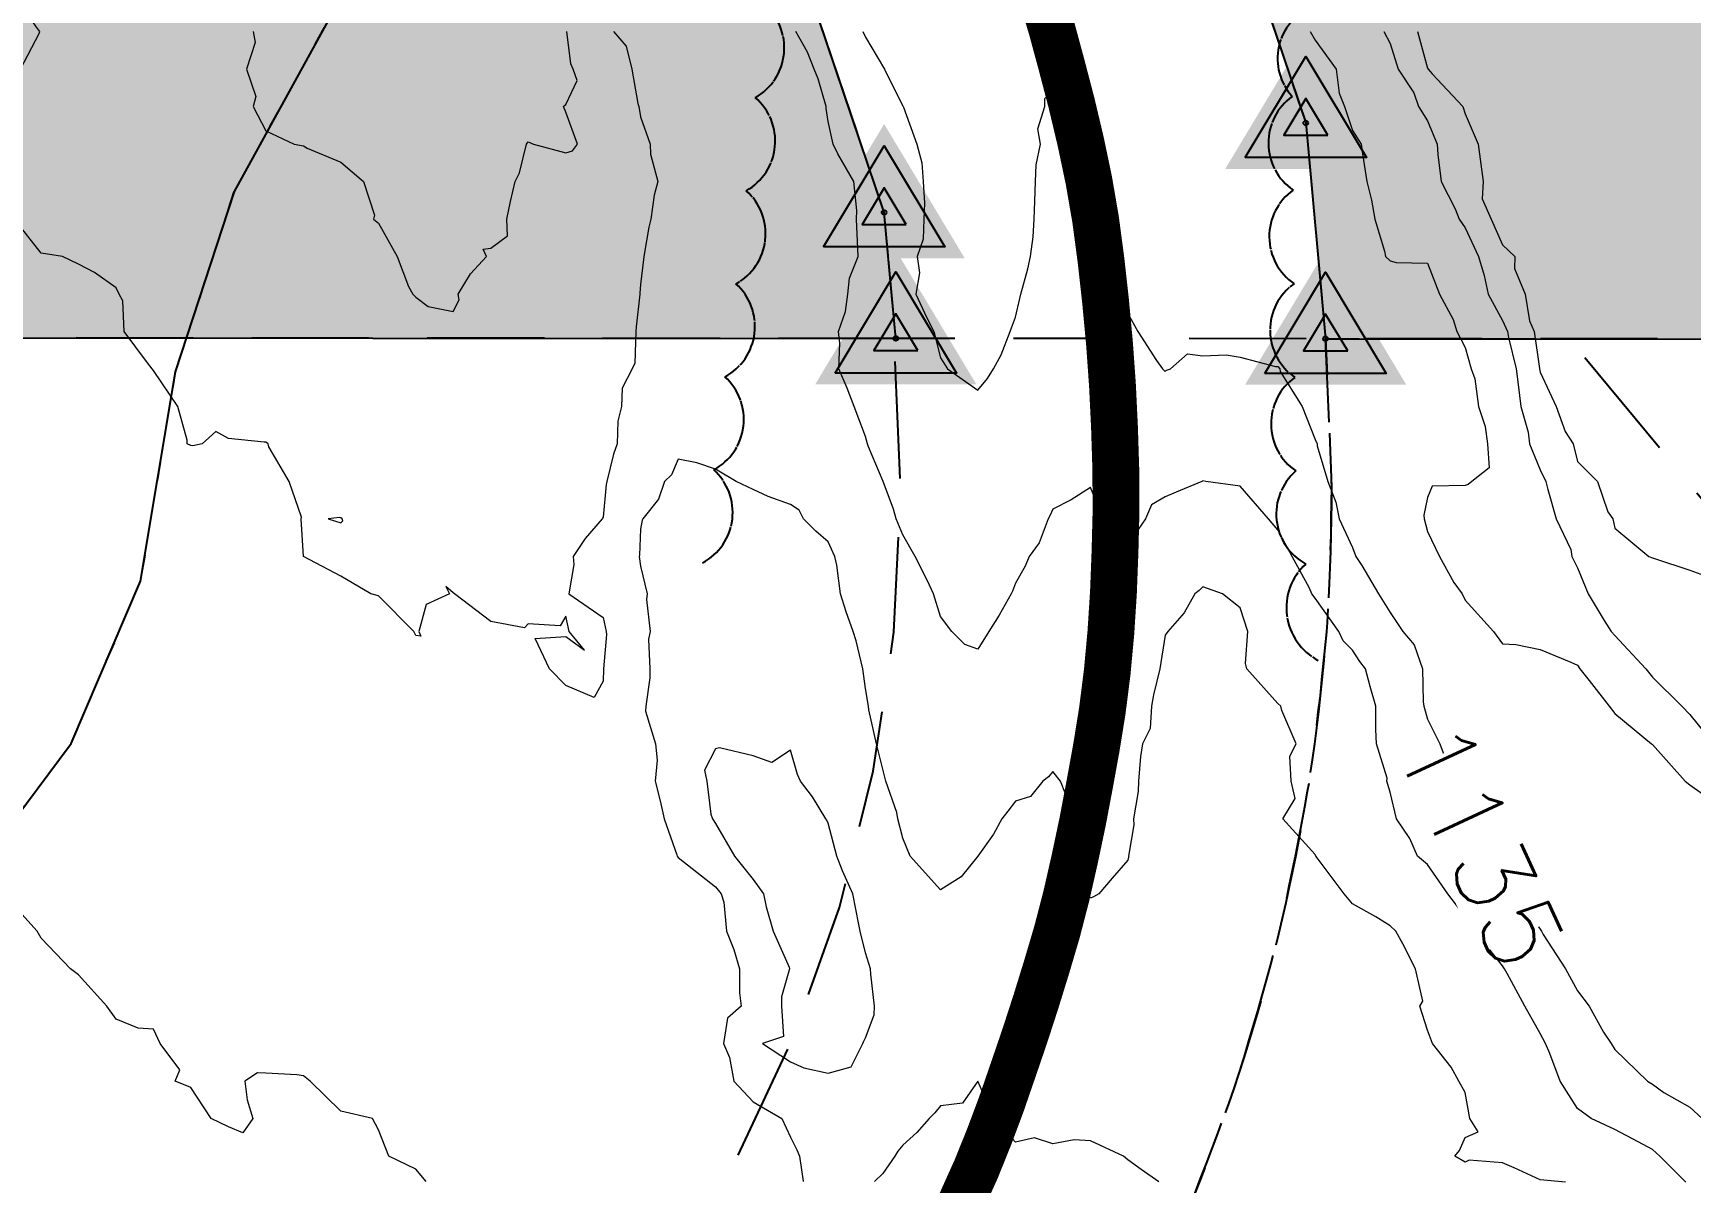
# Model space of a CAD drawing. Extents: x 496916 to 500864, y 5902350 to 5905308.
# Drawn here: x 497761.5 to 497938.4, y 5902977.7 to 5903100.4 of the extents above; entities that cross this region are included whole.
import ezdxf

# ---------------------------------------------------------------- set-up
doc = ezdxf.new("R2010")
doc.units = 0
doc.header["$LTSCALE"] = 5
for name, pattern in [('0', [1, 1, 0]), ('foc-ACCESSROAD', [3.75, 2.5, -1.25]), ('foc-WHEELTRACKS', [2, 0.4, -1.6])]:
    doc.linetypes.add(name, pattern=pattern)
doc.layers.get('Defpoints').update_dxf_attribs({"color": 9})
for name, color, linetype in [('AS-ROADS', 254, 'Continuous'), ('C-WS', 13, 'foc-ACCESSROAD'), ('F-AR', 190, 'foc-ACCESSROAD'), ('F-WS', 190, 'foc-ACCESSROAD'), ('L-MON', 1, 'Continuous'), ('P-PROPOSED', 10, 'Continuous'), ('P-PROPOSED-H', 21, 'Continuous'), ('T-BUSH', 110, '0'), ('T-WATER-P3', 160, 'foc-WHEELTRACKS')]:
    doc.layers.add(name, color=color, linetype=linetype)
doc.layers.add('C-TOPO-MAJR', color=7, linetype='Continuous', lineweight=15, true_color=0xd3aa5f)
doc.layers.add('C-TOPO-MINR', color=7, linetype='Continuous', lineweight=13, true_color=0xe9d5af)
doc.layers.add('C-TOPO-MAJR-TEXT', color=7, linetype='Continuous', true_color=0x644b1b)
doc.styles.add('80L', font='ARIALN.TTF', dxfattribs={"height": 10})
doc.styles.add('foc-LtypeFont', font='ARIALN.TTF', dxfattribs={"height": 7.35})
doc.linetypes.add('foc-TOPO-flowdirection-NOLINE', pattern='A,0,[">",foc-LtypeFont,S=0.3,R=0,X=0,Y=-0.945],-20,[">",foc-LtypeFont,S=0.3,R=0,X=0,Y=-0.945],0', length=20)

# ---------------------------------------------------------------- blocks, each defined once
blk = doc.blocks.new('TRIA')
blk.add_hatch(color=255).paths.add_polyline_path([(-0.041, 1.521), (-1.475, -0.867), (1.392, -0.867)])
blk = doc.blocks.new('Hybrid_EC')
at = {"color": 251}
for points in [[(-1.296, -0.74), (0, 1.42), (1.296, -0.74)], [(0.471, -0.26), (0, 0.526), (-0.471, -0.26)]]:
    blk.add_lwpolyline(points, close=True, dxfattribs=at)
at = {"layer": 'Defpoints'}
blk.add_circle((0, 0), 0.05, dxfattribs=at)
at = {"xscale": 1.2, "yscale": 1.2, "zscale": 1.2}
blk.add_blockref('TRIA', (0.05, 0.061), dxfattribs=at)

msp = doc.modelspace()

# ---------------------------------------------------------------- hatches: boundary and pattern name
at = {"layer": 'P-PROPOSED-H'}
h = msp.add_hatch(color=256, dxfattribs=at)
h.dxf.hatch_style = 1
h.paths.add_polyline_path([(497899.415, 5903067.756), (497975.958, 5903067.709), (497976.072, 5903372.334), (497574.358, 5903372.577), (497574.357, 5903321.243), (497613.711, 5903298.593), (497795.42, 5903222.35), (497831.216, 5903197.222), (497861.539, 5903163.307), (497885.058, 5903127.005), (497897.297, 5903090.779)])
h.paths.add_polyline_path([(497574.356, 5903268.522), (497574.352, 5903067.952), (497853.526, 5903067.784), (497852.287, 5903081.243), (497843.599, 5903106.961), (497825.115, 5903135.49), (497800.657, 5903162.844), (497773.198, 5903182.12), (497593.395, 5903257.564)])

# ---------------------------------------------------------------- linework, layer by layer
at = {"layer": 'AS-ROADS', "const_width": 4.997, "flags": 128}
msp.add_lwpolyline([(497858.777, 5902972.18), (497860.525, 5902975.623), (497862.097, 5902979.114), (497863.506, 5902982.604), (497864.808, 5902986.09), (497866.032, 5902989.642), (497867.268, 5902993.255), (497868.462, 5902996.923), (497869.617, 5903000.656), (497870.735, 5903004.432), (497871.734, 5903008.278), (497872.626, 5903012.199), (497873.459, 5903016.143), (497874.204, 5903020.072), (497874.928, 5903024.038), (497875.577, 5903028.053), (497876.099, 5903032.175), (497876.489, 5903036.391), (497876.763, 5903040.678), (497876.931, 5903045.039), (497877.042, 5903049.44), (497877.015, 5903053.879), (497876.874, 5903058.341), (497876.657, 5903062.827), (497876.338, 5903067.303), (497875.922, 5903071.756), (497875.432, 5903076.156), (497874.861, 5903080.466), (497874.131, 5903084.693), (497873.255, 5903088.851), (497872.282, 5903092.944), (497871.238, 5903096.934), (497870.174, 5903100.866), (497869.018, 5903104.752)], dxfattribs=at)
at = {"layer": 'C-TOPO-MAJR', "linetype": 'Continuous', "lineweight": 15, "elevation": 1135, "flags": 128}
for points in [[(497784.926, 5903100.526), (497785.154, 5903099.384), (497784.233, 5903096.526), (497785.225, 5903093.599), (497784.924, 5903092.526), (497786.297, 5903089.941), (497789.305, 5903088.526), (497790.297, 5903088.333), (497790.715, 5903088.108), (497794.297, 5903086.588), (497796.727, 5903084.526), (497797.879, 5903080.945), (497797.767, 5903080.526), (497798.297, 5903080.086), (497800.299, 5903076.526), (497801.498, 5903073.325), (497801.977, 5903072.526), (497802.297, 5903072.193), (497803.627, 5903071.197), (497806.297, 5903070.665), (497806.918, 5903071.905), (497806.814, 5903072.526), (497808.135, 5903074.689), (497809.852, 5903076.526), (497809.496, 5903077.327), (497810.297, 5903077.436), (497812.085, 5903078.738), (497811.996, 5903080.526), (497812.419, 5903082.404), (497812.896, 5903084.526), (497813.347, 5903085.476), (497814.125, 5903088.526), (497814.191, 5903088.633), (497814.297, 5903088.757), (497814.872, 5903088.526), (497818.297, 5903087.604), (497819.024, 5903087.8), (497819.56, 5903088.526), (497818.297, 5903091.951), (497818.067, 5903092.526), (497818.173, 5903092.65), (497818.297, 5903092.739), (497819.517, 5903095.307), (497819.092, 5903096.526), (497818.848, 5903097.078), (497818.417, 5903100.526)], [(497849.999, 5903100.526), (497850.297, 5903099.949), (497852.326, 5903096.526), (497854.297, 5903092.584), (497854.326, 5903092.526), (497854.341, 5903092.483), (497855.787, 5903088.526), (497856.297, 5903086.526), (497856.467, 5903084.526), (497856.604, 5903082.22), (497856.507, 5903080.526), (497856.446, 5903078.378), (497855.828, 5903076.526), (497856.044, 5903074.779), (497855.676, 5903072.526), (497856.844, 5903069.979), (497857.581, 5903068.526), (497858.297, 5903065.704), (497859.067, 5903064.526), (497862.297, 5903062.258), (497863.321, 5903063.502), (497863.944, 5903064.526), (497864.778, 5903066.046), (497865.734, 5903068.526), (497865.896, 5903068.928), (497866.297, 5903070.053), (497866.765, 5903072.058), (497866.888, 5903072.526), (497867.618, 5903075.206), (497867.923, 5903076.526), (497868.178, 5903078.645), (497868.317, 5903080.526), (497868.378, 5903082.446), (497868.444, 5903084.526), (497868.501, 5903086.323), (497868.963, 5903088.526), (497868.684, 5903090.139), (497869.433, 5903092.526), (497869.433, 5903093.391), (497870.297, 5903094.29), (497870.964, 5903092.526), (497871.398, 5903091.425), (497872.226, 5903088.526), (497874.297, 5903085.95), (497875.118, 5903084.526), (497875.554, 5903083.27), (497876.725, 5903080.526), (497876.9, 5903077.924), (497877.16, 5903076.526), (497877.774, 5903073.05), (497877.931, 5903072.526), (497878.297, 5903070.433), (497879.351, 5903068.526), (497881.377, 5903065.447), (497882.012, 5903064.526), (497882.297, 5903064.242), (497882.418, 5903064.406), (497882.841, 5903064.526), (497884.679, 5903066.145), (497886.297, 5903065.935), (497888.795, 5903066.028), (497890.297, 5903065.801), (497894.045, 5903064.778), (497894.297, 5903064.789), (497894.513, 5903064.526), (497894.554, 5903064.269), (497896.912, 5903060.526), (497898.297, 5903057.008), (497898.497, 5903056.526), (497898.504, 5903056.319), (497899.646, 5903052.526), (497900.515, 5903050.308), (497900.857, 5903048.526), (497902.297, 5903045.476), (497902.652, 5903044.526), (497903.28, 5903043.544), (497905.06, 5903040.526), (497906.297, 5903038.55), (497907.641, 5903036.526), (497908.865, 5903035.095), (497909.764, 5903032.526), (497909.822, 5903029.001), (497909.904, 5903028.526), (497910.297, 5903027.15), (497911.619, 5903024.526), (497912.403, 5903022.42), (497913.19, 5903020.526), (497914.297, 5903017.909), (497915.001, 5903016.526), (497915.467, 5903015.357), (497917.07, 5903012.526), (497918.297, 5903010.227), (497919.644, 5903008.526), (497922.297, 5903004.753), (497922.458, 5903004.526), (497922.633, 5903004.191), (497925.013, 5903000.526), (497926.297, 5902998.149), (497927.547, 5902996.526), (497929.088, 5902993.736), (497929.884, 5902992.526), (497930.297, 5902991.908), (497933.761, 5902988.526), (497934.297, 5902988.213), (497935.517, 5902987.306), (497938.297, 5902985.732), (497939.597, 5902984.526)]]:
    msp.add_lwpolyline(points, dxfattribs=at)
at = {"layer": 'C-TOPO-MINR', "linetype": 'Continuous', "lineweight": 13, "flags": 128}
for points, elevation in [([(497760.108, 5903096.526), (497762.101, 5903100.331), (497762.162, 5903100.526), (497761.808, 5903101.015), (497759.42, 5903104.526)], 1136), ([(497823.395, 5903100.526), (497824.753, 5903098.982), (497825.34, 5903096.526), (497825.981, 5903092.842), (497826.093, 5903092.526), (497826.297, 5903091.435), (497827.318, 5903088.526), (497827.363, 5903087.46), (497828.115, 5903084.526), (497827.734, 5903083.089), (497827.393, 5903080.526), (497827.167, 5903079.656), (497826.628, 5903076.526), (497826.61, 5903076.213), (497826.297, 5903073.532), (497826.198, 5903072.625), (497826.197, 5903072.526), (497825.805, 5903069.018), (497825.767, 5903068.526), (497825.665, 5903065.158), (497825.397, 5903064.526), (497824.34, 5903062.483), (497824.251, 5903060.526), (497823.863, 5903058.96), (497823.782, 5903056.526), (497823.391, 5903055.432), (497822.681, 5903052.526), (497822.624, 5903052.2), (497822.297, 5903048.702), (497822.224, 5903048.6), (497822.199, 5903048.526), (497820.374, 5903046.45), (497819.077, 5903044.526), (497819.173, 5903043.651), (497818.639, 5903040.526), (497822.297, 5903038.015), (497822.633, 5903036.526), (497822.647, 5903036.177), (497822.337, 5903032.526), (497822.332, 5903032.491), (497822.297, 5903031.207), (497821.351, 5903029.473), (497818.297, 5903030.735), (497816.563, 5903032.526), (497815.051, 5903035.772), (497818.297, 5903035.99), (497820.312, 5903034.511), (497818.681, 5903036.526), (497818.297, 5903038.136), (497817.722, 5903037.102), (497814.297, 5903037.331), (497813.907, 5903036.916), (497810.297, 5903037.58), (497806.436, 5903040.526), (497806.297, 5903040.652), (497805.492, 5903041.331), (497805.893, 5903040.526), (497803.419, 5903039.404), (497802.614, 5903036.526), (497802.826, 5903035.997), (497802.297, 5903036.086), (497802.07, 5903036.526), (497798.297, 5903040.3), (497797.504, 5903040.526), (497794.297, 5903042.415), (497790.297, 5903044.526), (497790.049, 5903048.526), (497790.103, 5903048.72), (497788.774, 5903052.526), (497786.607, 5903056.217), (497786.549, 5903056.526), (497786.297, 5903056.723), (497786.105, 5903056.718), (497782.297, 5903057.124), (497780.96, 5903057.864), (497779.492, 5903056.526), (497778.484, 5903056.34), (497778.297, 5903056.373), (497777.898, 5903056.526), (497777.884, 5903056.939), (497776.898, 5903060.526), (497774.297, 5903064.382), (497774.162, 5903064.526), (497773.644, 5903065.18), (497771.168, 5903068.526), (497771.029, 5903071.794), (497770.626, 5903072.526), (497770.297, 5903073.197), (497768.001, 5903074.822), (497766.297, 5903075.73), (497764.593, 5903076.526), (497762.297, 5903076.901), (497759.462, 5903080.526)], 1136), ([(497937.862, 5902977.747), (497935.103, 5902980.526), (497934.297, 5902981.234), (497932.767, 5902982.056), (497930.297, 5902983.368), (497927.752, 5902984.526), (497926.297, 5902985.594), (497924.438, 5902988.526), (497923.331, 5902991.492), (497922.872, 5902992.526), (497922.297, 5902993.597), (497920.692, 5902996.526), (497918.797, 5903000.026), (497918.514, 5903000.526), (497918.297, 5903000.845), (497915.388, 5903004.526), (497914.297, 5903006.102), (497912.465, 5903008.526), (497910.297, 5903011.648), (497909.216, 5903012.526), (497908.393, 5903014.431), (497906.969, 5903016.526), (497906.297, 5903019.368), (497905.948, 5903020.526), (497905.971, 5903020.853), (497904.854, 5903024.526), (497904.777, 5903026.046), (497904.777, 5903028.526), (497904.167, 5903030.657), (497903.686, 5903032.526), (497903.078, 5903033.308), (497902.297, 5903034.507), (497901.302, 5903035.532), (497900.808, 5903036.526), (497898.297, 5903040.073), (497897.954, 5903040.526), (497897.695, 5903041.129), (497895.857, 5903044.526), (497894.297, 5903047.377), (497893.326, 5903048.526), (497890.297, 5903052.033), (497886.633, 5903052.526), (497886.297, 5903052.586), (497886.265, 5903052.558), (497886.205, 5903052.526), (497883.443, 5903051.38), (497882.297, 5903050.889), (497880.812, 5903050.012), (497880.177, 5903048.526), (497879.419, 5903047.404), (497878.899, 5903044.526), (497878.726, 5903044.097), (497878.297, 5903041.194), (497877.092, 5903044.526), (497876.479, 5903046.344), (497875.709, 5903048.526), (497874.297, 5903051.862), (497872.263, 5903050.561), (497870.297, 5903049.553), (497869.96, 5903048.863), (497869.784, 5903048.526), (497868.839, 5903045.985), (497867.78, 5903044.526), (497867.353, 5903043.47), (497866.297, 5903041.652), (497865.992, 5903040.832), (497865.858, 5903040.526), (497864.56, 5903038.263), (497863.461, 5903036.526), (497862.297, 5903034.612), (497860.883, 5903035.112), (497859.511, 5903036.526), (497858.297, 5903038.128), (497857.566, 5903040.526), (497856.903, 5903041.92), (497855.615, 5903044.526), (497854.297, 5903046.813), (497853.585, 5903048.526), (497853.273, 5903049.551), (497852.174, 5903052.526), (497850.617, 5903056.206), (497850.522, 5903056.526), (497850.297, 5903057.328), (497849.097, 5903060.526), (497848.339, 5903062.484), (497847.447, 5903064.526), (497847.542, 5903067.281), (497847.429, 5903068.526), (497848.146, 5903070.678), (497848.401, 5903072.526), (497848.592, 5903074.232), (497849.515, 5903076.526), (497849.489, 5903077.334), (497849.319, 5903080.526), (497849.368, 5903081.455), (497849.061, 5903084.526), (497847.342, 5903087.481), (497846.831, 5903088.526), (497846.297, 5903090.929), (497846.103, 5903092.333), (497846.081, 5903092.526), (497845.245, 5903095.474), (497844.805, 5903096.526), (497844.113, 5903098.343), (497842.873, 5903100.526)], 1136), ([(497897.777, 5903100.526), (497898.297, 5903099.63), (497900.548, 5903096.526), (497900.869, 5903093.955), (497901.435, 5903092.526), (497902.297, 5903089.963), (497903.201, 5903088.526), (497903.354, 5903087.47), (497903.821, 5903084.526), (497904.298, 5903082.525), (497904.67, 5903080.526), (497905.713, 5903077.11), (497905.788, 5903076.526), (497906.297, 5903076.066), (497906.927, 5903075.897), (497910.297, 5903075.81), (497911.577, 5903072.526), (497913.022, 5903069.802), (497913.402, 5903068.526), (497914.297, 5903066.814), (497914.938, 5903064.526), (497915.337, 5903063.486), (497915.736, 5903060.526), (497916.431, 5903058.392), (497916.675, 5903056.526), (497916.861, 5903053.963), (497915.012, 5903052.526), (497914.615, 5903052.209), (497914.297, 5903052.101), (497910.798, 5903052.026), (497910.297, 5903050.81), (497909.882, 5903048.942), (497909.925, 5903048.526), (497910.297, 5903047.195), (497911.554, 5903044.526), (497913.082, 5903041.741), (497913.999, 5903040.526), (497914.297, 5903039.861), (497917.341, 5903036.526), (497918.297, 5903035.194), (497919.714, 5903035.109), (497922.297, 5903034.58), (497925.597, 5903033.227), (497926.297, 5903032.919), (497926.537, 5903032.526), (497927.536, 5903031.287), (497929.678, 5903028.526), (497930.297, 5903027.763), (497934.197, 5903024.526), (497934.297, 5903024.45), (497937.807, 5903020.526), (497938.297, 5903020.133), (497939.628, 5903019.195)], 1134), ([(497905.623, 5903100.526), (497906.297, 5903099.249), (497907.138, 5903096.526), (497908.811, 5903094.012), (497909.328, 5903092.526), (497910.297, 5903091.026), (497911.305, 5903088.526), (497911.399, 5903087.425), (497911.754, 5903084.526), (497913.223, 5903081.601), (497913.66, 5903080.526), (497914.297, 5903079.573), (497915.726, 5903076.526), (497916.324, 5903074.5), (497916.773, 5903072.526), (497918.297, 5903069.709), (497918.833, 5903068.526), (497918.922, 5903067.902), (497919.751, 5903064.526), (497919.949, 5903062.874), (497920.232, 5903060.526), (497921.045, 5903057.779), (497921.162, 5903056.526), (497922.297, 5903053.777), (497922.901, 5903052.526), (497923.144, 5903051.68), (497924.022, 5903048.526), (497925.572, 5903045.251), (497925.705, 5903044.526), (497926.297, 5903043.307), (497927.426, 5903040.526), (497929.148, 5903037.676), (497929.907, 5903036.526), (497930.297, 5903036.089), (497933.592, 5903032.526), (497934.297, 5903031.633), (497937.421, 5903028.526), (497938.297, 5903027.64), (497940.799, 5903024.526)], 1133), ([(497909.217, 5903100.526), (497910.297, 5903096.624), (497910.366, 5903096.526), (497910.801, 5903096.023), (497914.048, 5903092.526), (497914.297, 5903091.739), (497915.696, 5903088.526), (497915.903, 5903086.921), (497916.224, 5903084.526), (497916.124, 5903082.7), (497917.076, 5903080.526), (497918.297, 5903077.782), (497919.62, 5903076.526), (497919.581, 5903075.243), (497920.708, 5903072.526), (497921.172, 5903069.651), (497921.682, 5903068.526), (497922.244, 5903064.58), (497922.257, 5903064.526), (497922.297, 5903064.193), (497924.023, 5903060.526), (497924.965, 5903057.859), (497925.819, 5903056.526), (497926.297, 5903054.656), (497928.427, 5903052.526), (497929.525, 5903049.298), (497930.073, 5903048.526), (497930.297, 5903047.529), (497933.9, 5903044.526), (497934.297, 5903044.374), (497934.506, 5903044.318), (497938.297, 5903043.053), (497940.629, 5903042.194)], 1132), ([(497925.009, 5902977.755), (497922.297, 5902977.996), (497919.534, 5902979.289), (497918.297, 5902979.794), (497914.727, 5902980.096), (497914.297, 5902979.891), (497913.222, 5902980.526), (497913.715, 5902981.109), (497914.297, 5902982.522), (497915.699, 5902983.124), (497914.807, 5902984.526), (497914.297, 5902987.331), (497913.632, 5902988.526), (497912.801, 5902990.023), (497910.838, 5902992.526), (497910.297, 5902993.959), (497909.481, 5902996.526), (497909.777, 5902997.047), (497908.994, 5903000.526), (497907.662, 5903003.162), (497906.916, 5903004.526), (497906.297, 5903005.093), (497904.757, 5903006.066), (497902.297, 5903007.46), (497901.383, 5903008.526), (497898.607, 5903012.217), (497898.371, 5903012.526), (497898.297, 5903012.705), (497894.858, 5903016.526), (497896.147, 5903018.676), (497895.735, 5903020.526), (497895.604, 5903023.22), (497896.267, 5903024.526), (497894.732, 5903028.091), (497894.619, 5903028.526), (497894.297, 5903028.825), (497891.019, 5903032.526), (497890.862, 5903033.091), (497891.106, 5903036.526), (497890.297, 5903039.047), (497888.396, 5903040.526), (497886.297, 5903041.286), (497885.93, 5903040.894), (497885.466, 5903040.526), (497884.32, 5903038.503), (497882.569, 5903036.526), (497882.297, 5903036.128), (497881.719, 5903032.526), (497881.055, 5903029.768), (497880.835, 5903028.526), (497880.678, 5903026.146), (497879.868, 5903024.526), (497879.655, 5903023.169), (497879.443, 5903020.526), (497879.392, 5903019.431), (497878.919, 5903016.526), (497878.953, 5903015.87), (497878.37, 5903012.526), (497878.377, 5903012.446), (497878.297, 5903012.108), (497876.638, 5903010.185), (497875.202, 5903008.526), (497874.634, 5903008.189), (497874.297, 5903008.064), (497874.06, 5903008.526), (497874.017, 5903008.807), (497873.231, 5903012.526), (497872.798, 5903014.026), (497872.964, 5903016.526), (497871.632, 5903019.192), (497871.114, 5903020.526), (497870.297, 5903021.553), (497869.82, 5903021.003), (497869.214, 5903020.526), (497867.908, 5903018.916), (497866.297, 5903018.41), (497865.483, 5903017.341), (497864.863, 5903016.526), (497863.951, 5903014.873), (497862.297, 5903012.526), (497860.501, 5903010.323), (497858.297, 5903008.927), (497855.073, 5903012.526), (497854.297, 5903014.454), (497853.759, 5903016.526), (497853.631, 5903017.192), (497852.468, 5903020.526), (497851.865, 5903022.959), (497851.485, 5903024.526), (497850.661, 5903028.163), (497850.624, 5903028.526), (497850.297, 5903030.424), (497850.006, 5903032.526), (497849.285, 5903035.515), (497848.964, 5903036.526), (497848.225, 5903038.599), (497847.619, 5903040.526), (497847.241, 5903043.582), (497847.033, 5903044.526), (497846.297, 5903046.066), (497844.986, 5903047.216), (497843.676, 5903048.526), (497843.221, 5903049.451), (497842.297, 5903050.055), (497839.894, 5903050.929), (497838.297, 5903051.679), (497836.492, 5903052.526), (497834.297, 5903053.835), (497832.297, 5903054.526), (497830.297, 5903054.908), (497829.597, 5903053.226), (497828.825, 5903052.526), (497828.207, 5903050.616), (497826.536, 5903048.526), (497826.443, 5903048.381), (497826.297, 5903047.441), (497826.172, 5903044.651), (497826.152, 5903044.526), (497826.297, 5903043.491), (497827.004, 5903040.526), (497826.91, 5903039.914), (497827.309, 5903036.526), (497827.132, 5903035.692), (497827.264, 5903032.526), (497827.268, 5903031.555), (497826.85, 5903028.526), (497826.822, 5903028.001), (497827.874, 5903024.526), (497828.054, 5903022.77), (497827.842, 5903020.526), (497828.39, 5903018.434), (497828.806, 5903016.526), (497830.157, 5903012.666), (497830.183, 5903012.526), (497830.297, 5903012.378), (497830.81, 5903012.013), (497834.297, 5903009.265), (497834.907, 5903008.526), (497835.186, 5903007.638), (497835.446, 5903004.526), (497836.255, 5903002.568), (497836.858, 5903000.526), (497836.858, 5902997.966), (497837.039, 5902996.526), (497835.568, 5902995.256), (497835.135, 5902992.526), (497835.773, 5902991.051), (497836.248, 5902988.526), (497838.297, 5902986.329), (497841.376, 5902984.526), (497842.297, 5902982.563), (497842.955, 5902981.184), (497843.244, 5902980.526), (497843.64, 5902977.869), (497843.627, 5902977.804)], 1137), ([(497803.4, 5902977.828), (497802.297, 5902979.145), (497799.422, 5902980.526), (497798.297, 5902983.331), (497797.669, 5902984.526), (497794.297, 5902985.329), (497791.017, 5902988.526), (497790.297, 5902989.099), (497789.612, 5902989.211), (497786.297, 5902989.364), (497785.396, 5902989.427), (497784.045, 5902988.526), (497784.293, 5902986.531), (497784.894, 5902984.526), (497783.825, 5902982.998), (497782.297, 5902983.645), (497780.441, 5902984.526), (497778.297, 5902987.862), (497776.593, 5902988.526), (497777.102, 5902989.722), (497775.017, 5902992.526), (497774.297, 5902994.086), (497772.645, 5902994.178), (497770.297, 5902995.15), (497769.298, 5902996.526), (497766.297, 5902999.862), (497765.442, 5903000.526), (497762.297, 5903003.789), (497761.891, 5903004.526), (497758.297, 5903008.526)], 1137), ([(497881.619, 5902977.781), (497879.72, 5902979.103), (497878.297, 5902980.12), (497877.834, 5902980.526), (497874.297, 5902982.144), (497872.569, 5902982.255), (497870.297, 5902981.825), (497868.337, 5902982.487), (497866.297, 5902982.028), (497864.025, 5902984.526), (497862.297, 5902988.526), (497860.643, 5902986.18), (497858.297, 5902985.894), (497857.694, 5902985.129), (497857.079, 5902984.526), (497855.767, 5902983.056), (497854.297, 5902981.683), (497853.761, 5902981.063), (497853.43, 5902980.526), (497852.14, 5902978.684), (497851.255, 5902977.799)], 1138)]:
    msp.add_lwpolyline(points, dxfattribs=dict(at, elevation=elevation))
for points, elevation in [([(497794.489, 5903048.335), (497794.427, 5903048.526), (497794.297, 5903048.652), (497794.136, 5903048.688), (497792.95, 5903048.526), (497794.297, 5903048.123), (497794.489, 5903048.335)], 1136), ([(497850.845, 5903000.526), (497850.297, 5903002.23), (497849.735, 5903004.526), (497849.568, 5903005.256), (497848.942, 5903008.526), (497847.842, 5903010.982), (497847.226, 5903012.526), (497846.297, 5903016.074), (497846.163, 5903016.393), (497846.057, 5903016.526), (497844.625, 5903018.855), (497843.35, 5903020.526), (497843.038, 5903021.268), (497842.297, 5903023.861), (497840.295, 5903022.528), (497838.297, 5903023.237), (497834.72, 5903024.103), (497834.297, 5903024.003), (497833.107, 5903021.716), (497833.354, 5903020.526), (497833.805, 5903017.019), (497833.969, 5903016.526), (497834.297, 5903016.004), (497836.307, 5903012.526), (497838.297, 5903010.051), (497839.396, 5903008.526), (497839.691, 5903007.133), (497840.435, 5903004.526), (497842.15, 5903000.674), (497842.199, 5903000.526), (497841.316, 5902997.508), (497841.316, 5902996.526), (497841.535, 5902993.288), (497839.312, 5902992.526), (497842.297, 5902990.588), (497843.705, 5902989.935), (497846.297, 5902989.381), (497848.783, 5902990.04), (497850.015, 5902992.526), (497850.101, 5902992.722), (497850.297, 5902993.162), (497851.205, 5902995.618), (497851.258, 5902996.526), (497850.881, 5902999.942), (497850.845, 5903000.526)], 1138)]:
    msp.add_lwpolyline(points, close=True, dxfattribs=dict(at, elevation=elevation))
at = {"layer": 'C-WS', "flags": 128}
msp.add_lwpolyline([(497853.526, 5903067.784), (497574.352, 5903067.952), (497574.358, 5903372.577), (497976.072, 5903372.334), (497975.958, 5903067.709), (497925.426, 5903067.74), (497899.415, 5903067.756), (497853.526, 5903067.784)], close=True, dxfattribs=at)
at = {"layer": 'F-AR', "flags": 128}
for points in [[(497474.358, 5903372.63), (497500.036, 5903372.616), (497522.344, 5903355.612), (497562.486, 5903328.118), (497574.357, 5903321.243), (497613.711, 5903298.593), (497795.42, 5903222.35), (497831.216, 5903197.222), (497861.539, 5903163.307), (497885.058, 5903127.005), (497897.297, 5903090.779), (497899.415, 5903067.756), (497900.035, 5903051.947), (497900.009, 5903050.23), (497899.975, 5903048.512), (497899.958, 5903046.792), (497899.909, 5903045.073), (497899.83, 5903043.357), (497899.767, 5903041.637), (497899.696, 5903039.919), (497899.617, 5903038.201), (497899.581, 5903037.465), (497899.492, 5903036.49), (497899.328, 5903034.785), (497899.157, 5903033.079), (497898.978, 5903031.371), (497898.817, 5903029.655), (497898.598, 5903027.955), (497898.396, 5903026.245), (497898.188, 5903024.536), (497897.971, 5903022.826), (497897.734, 5903020.994), (497897.458, 5903019.431), (497897.151, 5903017.748), (497896.836, 5903016.064), (497896.513, 5903014.379), (497896.183, 5903012.692), (497895.845, 5903011.006), (497895.5, 5903009.318), (497895.146, 5903007.63), (497894.785, 5903005.941), (497894.441, 5903004.374), (497893.968, 5903002.61), (497893.52, 5903000.961), (497893.064, 5902999.311), (497892.6, 5902997.659), (497892.128, 5902996.007), (497891.648, 5902994.353), (497891.16, 5902992.699), (497890.664, 5902991.044), (497890.161, 5902989.389), (497889.869, 5902988.443), (497889.624, 5902987.756), (497889.047, 5902986.152), (497888.461, 5902984.547), (497887.867, 5902982.941), (497887.265, 5902981.335), (497886.654, 5902979.727), (497886.035, 5902978.119), (497885.409, 5902976.511), (497884.773, 5902974.901), (497884.038, 5902973.062), (497883.443, 5902971.726), (497882.731, 5902970.177), (497882.011, 5902968.627), (497881.283, 5902967.077), (497880.547, 5902965.526), (497879.802, 5902963.975), (497879.049, 5902962.423), (497878.287, 5902960.872), (497877.518, 5902959.321), (497876.74, 5902957.77), (497869.614, 5902947.025), (497832.603, 5902907.934), (497778.429, 5902874.608), (497710.4, 5902841.565), (497655.285, 5902814.375), (497592.316, 5902782.528), (497573.84, 5902769.253), (497475.73, 5902698.761), (497473.779, 5902697.075)], [(497473.827, 5902753.706), (497567.789, 5902821.17), (497573.887, 5902824.272), (497635.165, 5902855.444), (497691.022, 5902882.99), (497756.406, 5902914.747), (497803.527, 5902943.735), (497830.647, 5902972.379), (497836.103, 5902979.34), (497842.48, 5902992.913), (497847.505, 5903007.04), (497851.133, 5903021.59), (497853.327, 5903036.424), (497854.068, 5903051.401), (497853.196, 5903071.363), (497852.287, 5903081.243), (497843.599, 5903106.961), (497825.115, 5903135.49), (497800.657, 5903162.844), (497773.198, 5903182.12), (497593.395, 5903257.564), (497574.356, 5903268.522), (497538.125, 5903289.379), (497495.546, 5903318.541), (497474.325, 5903334.718)]]:
    msp.add_lwpolyline(points, dxfattribs=at)
at = {"layer": 'F-WS', "flags": 128}
msp.add_lwpolyline([(498155.961, 5902470.123), (498125.445, 5902518.541), (498007.641, 5902565.815), (498006.004, 5902569.703), (497954.714, 5902691.838), (497905.741, 5902844.094), (497918.886, 5902944.645), (497876.74, 5902957.769), (497877.539, 5902959.292), (497878.325, 5902960.821), (497879.099, 5902962.356), (497879.859, 5902963.899), (497880.606, 5902965.447), (497881.339, 5902967.002), (497882.059, 5902968.564), (497882.766, 5902970.131), (497883.459, 5902971.704), (497884.138, 5902973.283), (497884.804, 5902974.869), (497885.457, 5902976.46), (497886.095, 5902978.056), (497886.72, 5902979.657), (497887.331, 5902981.265), (497887.927, 5902982.877), (497888.511, 5902984.494), (497889.08, 5902986.116), (497889.636, 5902987.744), (497890.176, 5902989.376), (497890.704, 5902991.012), (497891.217, 5902992.653), (497891.716, 5902994.298), (497892.201, 5902995.948), (497892.672, 5902997.602), (497893.128, 5902999.259), (497893.571, 5903000.92), (497893.998, 5903002.586), (497894.411, 5903004.255), (497894.811, 5903005.927), (497895.196, 5903007.602), (497895.566, 5903009.282), (497895.922, 5903010.964), (497896.263, 5903012.648), (497896.59, 5903014.337), (497896.902, 5903016.027), (497897.2, 5903017.721), (497897.484, 5903019.417), (497897.753, 5903021.115), (497898.006, 5903022.815), (497898.246, 5903024.518), (497898.47, 5903026.222), (497898.681, 5903027.929), (497898.876, 5903029.637), (497899.057, 5903031.346), (497899.223, 5903033.058), (497899.374, 5903034.771), (497899.51, 5903036.485), (497899.632, 5903038.199), (497899.739, 5903039.916), (497899.831, 5903041.632), (497899.909, 5903043.35), (497899.972, 5903045.068), (497900.02, 5903046.787), (497900.053, 5903048.506), (497900.071, 5903050.225), (497900.075, 5903051.944), (497899.415, 5903067.756), (497925.426, 5903067.74), (498038.728, 5902930.997), (498003.09, 5902849.123), (498020.031, 5902786.088), (498019.357, 5902607.073), (498099.216, 5902569.954), (498143.253, 5902549.496), (498200.173, 5902470.241)], dxfattribs=at)
at = {"layer": 'P-PROPOSED', "flags": 128}
for points in [[(497899.415, 5903067.756), (497975.958, 5903067.709), (497976.072, 5903372.334), (497574.358, 5903372.577), (497574.357, 5903321.243), (497613.711, 5903298.593), (497795.42, 5903222.35), (497831.216, 5903197.222), (497861.539, 5903163.307), (497885.058, 5903127.005), (497897.297, 5903090.779)], [(497574.356, 5903268.522), (497574.352, 5903067.952), (497853.526, 5903067.784), (497852.287, 5903081.243), (497843.599, 5903106.961), (497825.115, 5903135.49), (497800.657, 5903162.844), (497773.198, 5903182.12), (497593.395, 5903257.564)]]:
    msp.add_lwpolyline(points, close=True, dxfattribs=at)
at = {"layer": 'T-BUSH', "flags": 128}
for points in [[(497518.342, 5903340.893, 0.5205671), (497526.549, 5903335.189, 0.5205671), (497534.756, 5903329.485, 0.5205671), (497542.962, 5903323.781, 0.5205671), (497551.169, 5903318.077, 0.5205671), (497559.876, 5903313.263, 0.5205671), (497569.011, 5903309.208, 0.5205671), (497578.196, 5903305.281, 0.5205671), (497587.635, 5903301.997, 0.5205671), (497597.075, 5903298.713, 0.5205671), (497606.514, 5903295.428, 0.5205671), (497615.953, 5903292.144, 0.5205671), (497625.235, 5903288.453, 0.5205671), (497634.438, 5903284.554, 0.5205671), (497643.641, 5903280.656, 0.5205671), (497652.843, 5903276.758, 0.5205671), (497662.046, 5903272.86, 0.5205671), (497671.249, 5903268.961, 0.5205671), (497678.375, 5903262.097, 0.5205671), (497686.206, 5903256.136, 0.5205671), (497695.193, 5903251.789, 0.5205671), (497704.633, 5903248.509, 0.5205671), (497714.074, 5903245.228, 0.5205671), (497723.514, 5903241.948, 0.5205671), (497733.151, 5903239.3, 0.5205671), (497742.789, 5903236.654, 0.5205671), (497752.426, 5903234.008, 0.5205671), (497762.064, 5903231.362, 0.5205671), (497771.977, 5903232.453, 0.5205671), (497781.899, 5903233.656, 0.5205671), (497791.821, 5903234.858, 0.5205671), (497799.899, 5903230.413, 0.5205671), (497807.201, 5903223.589, 0.5205671), (497804.942, 5903216.204, 0.5205671), (497801.391, 5903208.802, 0.5205671), (497808.961, 5903202.276, 0.5205671), (497816.53, 5903195.75, 0.5205671), (497824.377, 5903189.582, 0.5205671), (497832.582, 5903183.876, 0.5205671), (497840.419, 5903177.744, 0.5205671), (497847.243, 5903170.442, 0.5205671), (497854.066, 5903163.139, 0.5205671), (497860.79, 5903155.75, 0.5205671), (497867.099, 5903147.998, 0.5205671), (497873.407, 5903140.247, 0.5205671), (497881.299, 5903134.252, 0.5205671), (497889.665, 5903128.785, 0.5205671), (497896.299, 5903122.01, 0.5205671), (497899.269, 5903112.467, 0.5205671), (497897.943, 5903103.162, 0.5205671), (497895.852, 5903093.615, 0.5205671), (497895.947, 5903083.621, 0.5205671), (497896.042, 5903073.628, 0.5205671), (497896.137, 5903063.634, 0.5205671), (497896.232, 5903053.64, 0.5205671), (497897.285, 5903043.713, 0.5205671), (497898.625, 5903033.422, 0.5205671)], [(497832.909, 5903043.839, 0.5205671), (497834.095, 5903053.762, 0.5205671), (497835.281, 5903063.686, 0.5205671), (497836.467, 5903073.61, 0.5205671), (497837.564, 5903083.543, 0.5205671), (497838.528, 5903093.491, 0.5205671), (497839.492, 5903103.438, 0.5205671), (497840.408, 5903113.386, 0.5205671), (497839.661, 5903123.353, 0.5205671), (497836.636, 5903131.272, 0.5205671), (497826.806, 5903133.078, 0.5205671), (497826.224, 5903141.59, 0.5205671), (497824.352, 5903150.481, 0.5205671), (497817.57, 5903157.822, 0.5205671), (497810.788, 5903165.163, 0.5205671), (497803.997, 5903172.494, 0.5205671), (497795.613, 5903177.934, 0.5205671), (497787.229, 5903183.374, 0.5205671), (497778.845, 5903188.814, 0.5205671), (497770.461, 5903194.254, 0.5205671), (497761.472, 5903198.59, 0.5205671), (497752.373, 5903202.723, 0.5205671), (497743.274, 5903206.857, 0.5205671), (497734.174, 5903210.99, 0.5205671), (497725.075, 5903215.124, 0.5205671), (497715.975, 5903219.257, 0.5205671), (497706.876, 5903223.39, 0.5205671), (497697.777, 5903227.524, 0.5205671), (497688.62, 5903231.442, 0.5205671), (497678.67, 5903232.384, 0.5205671), (497668.72, 5903233.326, 0.5205671), (497658.771, 5903234.269, 0.5205671), (497650.375, 5903238.968, 0.5205671), (497642.669, 5903245.331, 0.5205671), (497634.859, 5903251.519, 0.5205671), (497625.552, 5903255.161, 0.5205671), (497616.245, 5903258.804, 0.5205671), (497606.938, 5903262.446, 0.5205671), (497597.691, 5903266.219, 0.5205671), (497588.849, 5903270.877, 0.5205671), (497580.006, 5903275.534, 0.5205671), (497571.196, 5903280.247, 0.5205671), (497562.83, 5903285.715, 0.5205671), (497554.465, 5903291.184, 0.5205671), (497546.099, 5903296.652, 0.5205671), (497537.734, 5903302.12, 0.5205671), (497529.368, 5903307.589, 0.5205671), (497521.039, 5903313.112, 0.5205671), (497512.734, 5903318.671, 0.5205671), (497503.97, 5903324.537, 0.5205671)]]:
    msp.add_lwpolyline(points, format="xyb", dxfattribs=at)
at = {"layer": 'T-WATER-P3', "flags": 128}
msp.add_lwpolyline([(497474.012, 5902968.647), (497480.987, 5902967.058), (497526.709, 5902969.777), (497571.649, 5902965.923), (497591.553, 5902971.05), (497613.369, 5902973.725), (497633.088, 5902968.692), (497656.814, 5902967.482), (497676.6, 5902973.206), (497740.266, 5902998.806), (497754.677, 5903010.094), (497765.504, 5903024.549), (497772.926, 5903041.877), (497776.645, 5903064.227), (497782.933, 5903083.47), (497801.183, 5903116.688), (497797.671, 5903137.848), (497788.537, 5903153.932), (497763.034, 5903178.811), (497747.261, 5903188.385), (497708.602, 5903200.54), (497698.213, 5903215.549), (497702.588, 5903235.21), (497722.091, 5903265.141), (497733.276, 5903277.983), (497790.916, 5903320.62), (497877.661, 5903361.983), (497907.974, 5903381.327), (497914.891, 5903401.734)], dxfattribs=at)
at = {"layer": 'T-WATER-P3', "linetype": 'foc-TOPO-flowdirection-NOLINE', "flags": 128}
msp.add_lwpolyline([(497474.012, 5902968.647), (497480.987, 5902967.058), (497526.709, 5902969.777), (497571.649, 5902965.923), (497591.553, 5902971.05), (497613.369, 5902973.725), (497633.088, 5902968.692), (497656.814, 5902967.482), (497676.6, 5902973.206), (497740.266, 5902998.806), (497754.677, 5903010.094), (497765.504, 5903024.549), (497772.926, 5903041.877), (497776.645, 5903064.227), (497782.933, 5903083.47), (497801.183, 5903116.688), (497797.671, 5903137.848), (497788.537, 5903153.932), (497763.034, 5903178.811), (497747.261, 5903188.385), (497708.602, 5903200.54), (497698.213, 5903215.549), (497702.588, 5903235.21), (497722.091, 5903265.141), (497733.276, 5903277.983), (497790.916, 5903320.62), (497877.661, 5903361.983), (497907.974, 5903381.327), (497914.891, 5903401.734)], dxfattribs=at)

# ---------------------------------------------------------------- block references
at = {"layer": 'L-MON', "xscale": 4.997121699999992, "yscale": 4.997121699999992, "zscale": 4.997121699999992}
for p in [(497897.297, 5903090.779), (497852.287, 5903081.243), (497853.526, 5903067.784), (497899.415, 5903067.756)]:
    msp.add_blockref('Hybrid_EC', p, dxfattribs=at)

# ---------------------------------------------------------------- next in the draw order: texts
at = {"layer": 'C-TOPO-MAJR-TEXT', "linetype": 'Continuous', "lineweight": 20, "insert": (497915.932, 5903013.734, 1135), "char_height": 8, "width": 19.04571, "attachment_point": 5, "rotation": 294.79679, "style": '80L', "bg_fill": 3, "box_fill_scale": 1.125, "bg_fill_color": 256, "bg_fill_true_color": 13158600, "bg_fill_transparency": 0}
msp.add_mtext('{\\Fsimplex.shx|c0;\\C256;1135}', dxfattribs=at)

doc.saveas('drawing.dxf')
